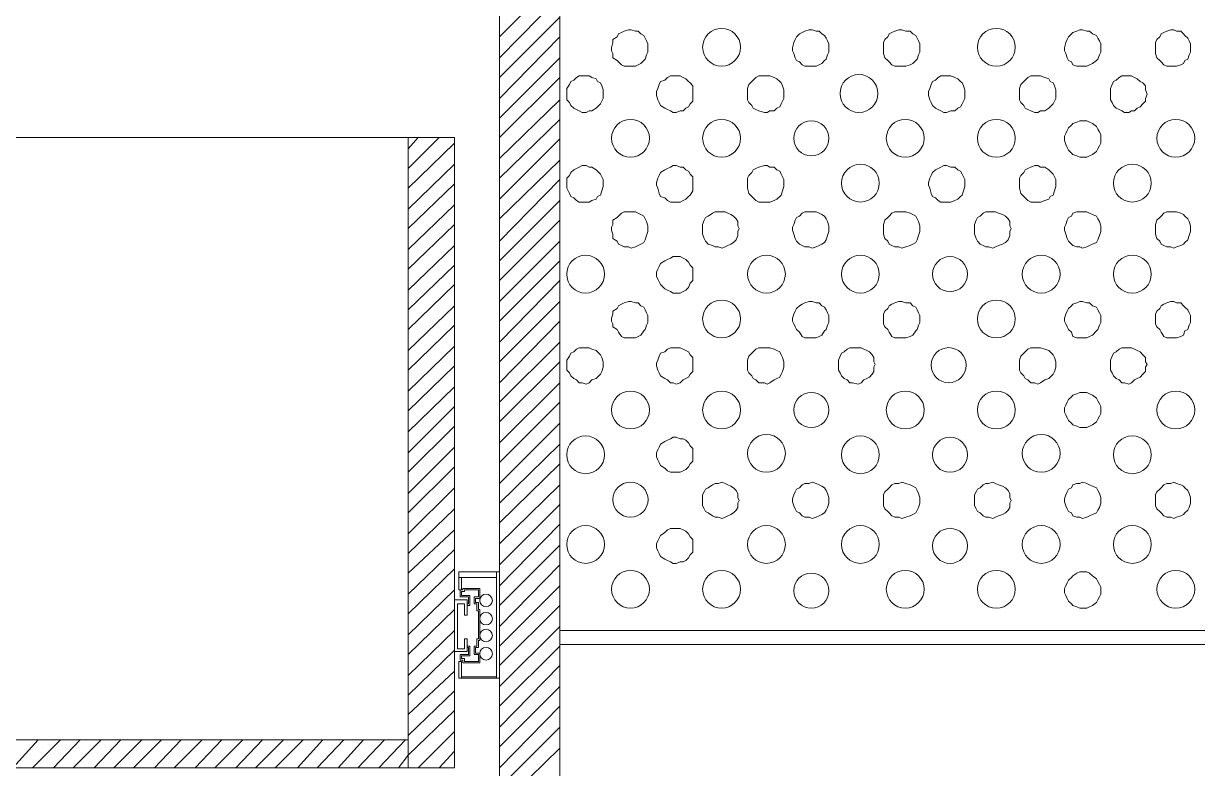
# Model space of a CAD drawing. Header units: inches. Extents: x 0.13 to 4.47, y 0.19 to 3.07.
# Drawn here: x 3.1171 to 3.5061, y 0.9657 to 1.2128 of the extents above; entities that cross this region are included whole.
import ezdxf

# ---------------------------------------------------------------- set-up
doc = ezdxf.new("R2010")
doc.units = ezdxf.units.IN
doc.header["$MEASUREMENT"] = 0
for name, color, linetype in [('PDF_PDF5_PDF12_PDF11_0', 7, 'Continuous'), ('PDF_PDF5_PDF12_PDF11_COTAS-01', 7, 'Continuous'), ('PDF_PDF5_PDF12_PDF11_LINEAS COMPLEMENTARIAS', 7, 'Continuous'), ('PDF_PDF5_PDF12_PDF11_PROYECCION 2', 7, 'Continuous')]:
    doc.layers.add(name, color=color, linetype=linetype)

msp = doc.modelspace()

# ---------------------------------------------------------------- linework, layer by layer
at = {"layer": 'PDF_PDF5_PDF12_PDF11_0', "lineweight": 5}
for points in [[(3.29476, 0.91162), (3.29476, 0.93716), (3.29476, 1.44057)], [(3.27479, 0.93716), (3.27479, 1.4206)], [(2.9655, 0.96595), (2.9655, 1.17493), (2.95064, 1.17493), (2.95064, 0.96595), (3.25993, 0.96595), (3.25993, 1.17493), (3.24461, 1.17493)], [(3.24461, 0.96595), (3.24461, 1.17493), (2.9655, 1.17493)], [(2.9655, 0.97524), (3.24461, 0.97524)]]:
    msp.add_lwpolyline(points, dxfattribs=at)
at = {"layer": 'PDF_PDF5_PDF12_PDF11_COTAS-01', "lineweight": 5}
for points in [[(3.27479, 1.20837), (3.29476, 1.22834)], [(3.27479, 1.2014), (3.29476, 1.22184)], [(3.27479, 1.1949), (3.29476, 1.21487)], [(3.27479, 1.18794), (3.29476, 1.20837)], [(3.27479, 1.18143), (3.29476, 1.2014)], [(3.27479, 1.17493), (3.29476, 1.1949)], [(3.27479, 1.16797), (3.29476, 1.18747)], [(3.27479, 1.16146), (3.29476, 1.18097)], [(3.24461, 1.17122), (3.24786, 1.17493)], [(3.24461, 1.16472), (3.25482, 1.17493)], [(3.24461, 1.15821), (3.25993, 1.17307)], [(3.27479, 1.1545), (3.29476, 1.17447)], [(3.27479, 1.148), (3.29476, 1.1675)], [(3.24461, 1.15125), (3.25993, 1.16611)], [(3.24461, 1.14475), (3.25993, 1.15961)], [(3.27479, 1.14057), (3.29476, 1.161)], [(3.24461, 1.13778), (3.25993, 1.15264)], [(3.27479, 1.13406), (3.29476, 1.15403)], [(3.27479, 1.12756), (3.29476, 1.14753)], [(3.24461, 1.13128), (3.25993, 1.14614)], [(3.27479, 1.1206), (3.29476, 1.14057)], [(3.24461, 1.12431), (3.25993, 1.13917)], [(3.24461, 1.11781), (3.25993, 1.13267)], [(3.27479, 1.1141), (3.29476, 1.13406)], [(3.24461, 1.11131), (3.25993, 1.12617)], [(3.27479, 1.10713), (3.29476, 1.12756)], [(3.27479, 1.10063), (3.29476, 1.1206)], [(3.24461, 1.10434), (3.25993, 1.1192)], [(3.24461, 1.09784), (3.25993, 1.1127)], [(3.27479, 1.09366), (3.29476, 1.1141)], [(3.24461, 1.09088), (3.25993, 1.10574)], [(3.27479, 1.08716), (3.29476, 1.10713)], [(3.24461, 1.08437), (3.25993, 1.09923)], [(3.27479, 1.08066), (3.29476, 1.10063)], [(3.27479, 1.07369), (3.29476, 1.09366)], [(3.24461, 1.07741), (3.25993, 1.09227)], [(3.24461, 1.07044), (3.25993, 1.08577)], [(3.27479, 1.06719), (3.29476, 1.08716)], [(3.24461, 1.06394), (3.25993, 1.07927)], [(3.27479, 1.06023), (3.29476, 1.08019)], [(3.24461, 1.05697), (3.25993, 1.0723)], [(3.27479, 1.05372), (3.29476, 1.07323)], [(3.24461, 1.05047), (3.25993, 1.0658)], [(3.27479, 1.04722), (3.29476, 1.06673)], [(3.24461, 1.04351), (3.25993, 1.05883)], [(3.27479, 1.04026), (3.29476, 1.05976)], [(3.24461, 1.03701), (3.25993, 1.05187)], [(3.27479, 1.03329), (3.29476, 1.05326)], [(3.27479, 1.02632), (3.29476, 1.04676)], [(3.24461, 1.0305), (3.25993, 1.0449)], [(3.27479, 1.01982), (3.29476, 1.03979)], [(3.24461, 1.02354), (3.25993, 1.0384)], [(3.24461, 1.01704), (3.25993, 1.0319)], [(3.27479, 1.01286), (3.29476, 1.03329)], [(3.24461, 1.01007), (3.25993, 1.02493)], [(3.27479, 1.00635), (3.29476, 1.02632)], [(3.27479, 0.99985), (3.29476, 1.01982)], [(3.24461, 1.00357), (3.25993, 1.01843)], [(3.24461, 0.9966), (3.25993, 1.01146)], [(3.27479, 0.99289), (3.29476, 1.01286)], [(3.24461, 0.9901), (3.25993, 1.00496)], [(3.27479, 0.98639), (3.29476, 1.00635)], [(3.27479, 0.97942), (3.29476, 0.99985)], [(3.24461, 0.9836), (3.25993, 0.998)], [(3.27479, 0.97292), (3.29476, 0.99289)], [(3.24461, 0.97663), (3.25993, 0.99149)], [(3.24136, 0.96595), (3.24461, 0.97013), (3.25993, 0.98499)], [(3.27479, 0.96595), (3.29476, 0.98639)], [(3.24786, 0.96595), (3.25993, 0.97803)], [(3.27479, 0.95945), (3.29476, 0.97942)], [(3.11365, 0.96595), (3.12201, 0.97524)], [(3.12015, 0.96595), (3.12944, 0.97524)], [(3.12711, 0.96595), (3.13594, 0.97524)], [(3.13362, 0.96595), (3.1429, 0.97524)], [(3.14058, 0.96595), (3.14941, 0.97524)], [(3.14708, 0.96595), (3.15637, 0.97524)], [(3.15359, 0.96595), (3.16287, 0.97524)], [(3.16055, 0.96595), (3.16938, 0.97524)], [(3.16705, 0.96595), (3.17634, 0.97524)], [(3.17402, 0.96595), (3.18284, 0.97524)], [(3.18052, 0.96595), (3.18981, 0.97524)], [(3.18749, 0.96595), (3.19631, 0.97524)], [(3.19399, 0.96595), (3.20328, 0.97524)], [(3.20049, 0.96595), (3.20978, 0.97524)], [(3.20792, 0.96595), (3.21628, 0.97524)], [(3.21442, 0.96595), (3.22325, 0.97524)], [(3.22139, 0.96595), (3.22975, 0.97524)], [(3.22789, 0.96595), (3.23671, 0.97524)], [(3.23486, 0.96595), (3.24368, 0.97524)], [(3.27479, 0.95295), (3.29476, 0.97245)], [(3.25482, 0.96595), (3.25993, 0.97152)]]:
    msp.add_lwpolyline(points, dxfattribs=at)
at = {"layer": 'PDF_PDF5_PDF12_PDF11_LINEAS COMPLEMENTARIAS', "lineweight": 5}
for points in [[(3.27387, 1.03097), (3.26133, 1.03097), (3.26133, 1.02911), (3.27387, 1.02911)], [(3.27479, 1.03097), (3.27387, 1.03097), (3.27387, 0.99567), (3.27479, 0.99567)], [(3.26133, 1.02911), (3.26226, 1.02911), (3.26226, 1.02493), (3.26133, 1.02493)], [(3.26411, 1.00868), (3.26411, 1.0045), (3.25993, 1.0045), (3.25993, 1.02168), (3.26411, 1.02168), (3.26411, 1.01657), (3.26318, 1.01657), (3.26318, 1.02029), (3.26086, 1.02029), (3.26086, 1.00543), (3.26318, 1.00543), (3.26318, 1.00868)], [(3.26226, 0.99567), (3.26133, 0.99567), (3.26133, 1.00125), (3.26226, 1.00125)], [(3.27387, 0.99567), (3.26226, 0.99567), (3.26226, 0.99614), (3.27387, 0.99614)]]:
    msp.add_lwpolyline(points, close=True, dxfattribs=at)
for points in [[(3.26411, 1.02029), (3.26458, 1.02029), (3.26458, 1.02261), (3.26179, 1.02261), (3.26179, 1.02493), (3.26272, 1.02493), (3.26272, 1.0254), (3.26829, 1.0254), (3.26829, 1.02214), (3.2669, 1.02214), (3.2669, 1.02075), (3.26783, 1.02075), (3.26783, 1.01843), (3.26829, 1.01843), (3.26829, 1.01286), (3.26829, 1.00821), (3.26783, 1.00821), (3.26783, 1.00589), (3.2669, 1.00589), (3.2669, 1.00403), (3.26829, 1.00403), (3.26829, 1.00078), (3.26272, 1.00078), (3.26272, 1.00171), (3.26179, 1.00171), (3.26179, 1.00357), (3.26458, 1.00357), (3.26458, 1.00589), (3.26411, 1.00589)], [(3.26411, 1.01982), (3.26504, 1.01982), (3.26504, 1.02307), (3.26226, 1.02307), (3.26226, 1.02447), (3.26318, 1.02447), (3.26318, 1.02493), (3.26783, 1.02493), (3.26783, 1.02261), (3.26643, 1.02261), (3.26643, 1.02029), (3.26736, 1.02029), (3.26736, 1.01796), (3.26783, 1.01796), (3.26783, 1.01286), (3.26783, 1.00868), (3.26736, 1.00868), (3.26736, 1.00635), (3.26643, 1.00635), (3.26643, 1.00357), (3.26783, 1.00357), (3.26783, 1.00125), (3.26318, 1.00125), (3.26318, 1.00218), (3.26226, 1.00218), (3.26226, 1.0031), (3.26504, 1.0031), (3.26504, 1.00635), (3.26411, 1.00635)], [(3.25993, 1.02214), (3.25993, 1.00403)]]:
    msp.add_lwpolyline(points, dxfattribs=at)
for centre in [(3.27038, 1.02145), (3.27038, 1.01541), (3.27038, 1.00984), (3.27038, 1.0038)]:
    msp.add_circle(centre, 0.00209, dxfattribs=at)
at = {"layer": 'PDF_PDF5_PDF12_PDF11_PROYECCION 2', "lineweight": 5}
for points in [[(3.32402, 1.20419), (3.32402, 1.20605), (3.32356, 1.20698), (3.32309, 1.2079), (3.32263, 1.20883), (3.3217, 1.2093), (3.32077, 1.21023), (3.31984, 1.21023), (3.31845, 1.21069), (3.31752, 1.21069), (3.31613, 1.21023), (3.3152, 1.20976), (3.31427, 1.2093), (3.3138, 1.20837), (3.31241, 1.20744), (3.31241, 1.20651), (3.31195, 1.20465), (3.31195, 1.20372), (3.31241, 1.2028), (3.31241, 1.2014), (3.3138, 1.20047), (3.31427, 1.20001), (3.3152, 1.19908), (3.31613, 1.19862), (3.31752, 1.19862), (3.31845, 1.19862), (3.31984, 1.19862), (3.32077, 1.19908), (3.3217, 1.19955), (3.32263, 1.20047), (3.32309, 1.20094), (3.32356, 1.20233), (3.32402, 1.20326)], [(3.38393, 1.20419), (3.38393, 1.20605), (3.38346, 1.20698), (3.383, 1.2079), (3.38253, 1.20883), (3.38161, 1.2093), (3.38068, 1.21023), (3.37975, 1.21023), (3.37836, 1.21069), (3.37743, 1.21069), (3.37603, 1.21023), (3.3751, 1.20976), (3.37418, 1.2093), (3.37325, 1.20837), (3.37278, 1.20744), (3.37232, 1.20651), (3.37185, 1.20465), (3.37185, 1.20372), (3.37232, 1.2028), (3.37278, 1.2014), (3.37325, 1.20047), (3.37418, 1.20001), (3.3751, 1.19908), (3.37603, 1.19862), (3.37743, 1.19862), (3.37836, 1.19862), (3.37975, 1.19862), (3.38068, 1.19908), (3.38161, 1.19955), (3.38253, 1.20047), (3.383, 1.20094), (3.38346, 1.20233), (3.38393, 1.20326)], [(3.41411, 1.20419), (3.41411, 1.20605), (3.41365, 1.20698), (3.41319, 1.2079), (3.41272, 1.20883), (3.41179, 1.2093), (3.41086, 1.21023), (3.40947, 1.21023), (3.40808, 1.21069), (3.40715, 1.21069), (3.40575, 1.21023), (3.40483, 1.20976), (3.4039, 1.2093), (3.40343, 1.20837), (3.4025, 1.20744), (3.40204, 1.20651), (3.40204, 1.20465), (3.40204, 1.20372), (3.40204, 1.2028), (3.4025, 1.2014), (3.40343, 1.20047), (3.4039, 1.20001), (3.40483, 1.19908), (3.40575, 1.19862), (3.40715, 1.19862), (3.40808, 1.19862), (3.40947, 1.19862), (3.41086, 1.19908), (3.41179, 1.19955), (3.41272, 1.20047), (3.41319, 1.20094), (3.41365, 1.20233), (3.41411, 1.20326)], [(3.47402, 1.20419), (3.47402, 1.20605), (3.47356, 1.20698), (3.47309, 1.2079), (3.47263, 1.20883), (3.47124, 1.2093), (3.47031, 1.21023), (3.46938, 1.21023), (3.46798, 1.21069), (3.46706, 1.21069), (3.46613, 1.21023), (3.46473, 1.20976), (3.46427, 1.2093), (3.46334, 1.20837), (3.46288, 1.20744), (3.46241, 1.20651), (3.46195, 1.20465), (3.46195, 1.20372), (3.46241, 1.2028), (3.46288, 1.2014), (3.46334, 1.20047), (3.46427, 1.20001), (3.46473, 1.19908), (3.46613, 1.19862), (3.46706, 1.19862), (3.46798, 1.19862), (3.46938, 1.19862), (3.47031, 1.19908), (3.47124, 1.19955), (3.47263, 1.20047), (3.47309, 1.20094), (3.47356, 1.20233), (3.47402, 1.20326)], [(3.47402, 1.20419), (3.47402, 1.20605), (3.47356, 1.20698), (3.47309, 1.2079), (3.47263, 1.20883), (3.47124, 1.2093), (3.47031, 1.21023), (3.46938, 1.21023), (3.46798, 1.21069), (3.46706, 1.21069), (3.46613, 1.21023), (3.46473, 1.20976), (3.46427, 1.2093), (3.46334, 1.20837), (3.46288, 1.20744), (3.46241, 1.20651), (3.46195, 1.20465), (3.46195, 1.20372), (3.46241, 1.2028), (3.46288, 1.2014), (3.46334, 1.20047), (3.46427, 1.20001), (3.46473, 1.19908), (3.46613, 1.19862), (3.46706, 1.19862), (3.46798, 1.19862), (3.46938, 1.19862), (3.47031, 1.19908), (3.47124, 1.19955), (3.47263, 1.20047), (3.47309, 1.20094), (3.47356, 1.20233), (3.47402, 1.20326)], [(3.50374, 1.20419), (3.50374, 1.20605), (3.50328, 1.20698), (3.50281, 1.2079), (3.50189, 1.20883), (3.50142, 1.2093), (3.50049, 1.21023), (3.4991, 1.21023), (3.49817, 1.21069), (3.49724, 1.21069), (3.49585, 1.21023), (3.49492, 1.20976), (3.49399, 1.2093), (3.49353, 1.20837), (3.4926, 1.20744), (3.49213, 1.20651), (3.49213, 1.20465), (3.49213, 1.20372), (3.49213, 1.2028), (3.4926, 1.2014), (3.49353, 1.20047), (3.49399, 1.20001), (3.49492, 1.19908), (3.49585, 1.19862), (3.49724, 1.19862), (3.49817, 1.19862), (3.4991, 1.19862), (3.50049, 1.19908), (3.50142, 1.19955), (3.50189, 1.20047), (3.50281, 1.20094), (3.50328, 1.20233), (3.50374, 1.20326)], [(3.30916, 1.18933), (3.30916, 1.19072), (3.3087, 1.19211), (3.30823, 1.19304), (3.3073, 1.19351), (3.30684, 1.19444), (3.30544, 1.1949), (3.30452, 1.19537), (3.30359, 1.19537), (3.30219, 1.19537), (3.30126, 1.19537), (3.30034, 1.1949), (3.29941, 1.19397), (3.29848, 1.19351), (3.29801, 1.19258), (3.29709, 1.19119), (3.29709, 1.19026), (3.29709, 1.18886), (3.29709, 1.18747), (3.29801, 1.18654), (3.29848, 1.18561), (3.29941, 1.18468), (3.30034, 1.18422), (3.30126, 1.18376), (3.30219, 1.18329), (3.30359, 1.18329), (3.30452, 1.18376), (3.30544, 1.18376), (3.30684, 1.18468), (3.3073, 1.18515), (3.30823, 1.18608), (3.3087, 1.18701), (3.30916, 1.18794)], [(3.33888, 1.18933), (3.33888, 1.19072), (3.33888, 1.19211), (3.33795, 1.19304), (3.33749, 1.19351), (3.33656, 1.19444), (3.33563, 1.1949), (3.3347, 1.19537), (3.33331, 1.19537), (3.33238, 1.19537), (3.33145, 1.19537), (3.33052, 1.1949), (3.32959, 1.19397), (3.3282, 1.19351), (3.32774, 1.19258), (3.32727, 1.19119), (3.32681, 1.19026), (3.32681, 1.18886), (3.32727, 1.18747), (3.32774, 1.18654), (3.3282, 1.18561), (3.32959, 1.18468), (3.33052, 1.18422), (3.33145, 1.18376), (3.33238, 1.18329), (3.33331, 1.18329), (3.3347, 1.18376), (3.33563, 1.18376), (3.33656, 1.18468), (3.33749, 1.18515), (3.33795, 1.18608), (3.33888, 1.18701), (3.33888, 1.18794)], [(3.36907, 1.18933), (3.36907, 1.19072), (3.3686, 1.19211), (3.36814, 1.19304), (3.36767, 1.19351), (3.36675, 1.19444), (3.36582, 1.1949), (3.36442, 1.19537), (3.36349, 1.19537), (3.36257, 1.19537), (3.36071, 1.19537), (3.35978, 1.1949), (3.35885, 1.19397), (3.35839, 1.19351), (3.35746, 1.19258), (3.35699, 1.19119), (3.35699, 1.19026), (3.35699, 1.18886), (3.35699, 1.18747), (3.35746, 1.18654), (3.35839, 1.18561), (3.35885, 1.18468), (3.35978, 1.18422), (3.36071, 1.18376), (3.36257, 1.18329), (3.36349, 1.18329), (3.36442, 1.18376), (3.36582, 1.18376), (3.36675, 1.18468), (3.36767, 1.18515), (3.36814, 1.18608), (3.3686, 1.18701), (3.36907, 1.18794)], [(3.42897, 1.18933), (3.42897, 1.19072), (3.42851, 1.19211), (3.42805, 1.19304), (3.42758, 1.19351), (3.42665, 1.19444), (3.42572, 1.1949), (3.42433, 1.19537), (3.42294, 1.19537), (3.42201, 1.19537), (3.42108, 1.19537), (3.42015, 1.1949), (3.41922, 1.19397), (3.41829, 1.19351), (3.41783, 1.19258), (3.41736, 1.19119), (3.4169, 1.19026), (3.4169, 1.18886), (3.41736, 1.18747), (3.41783, 1.18654), (3.41829, 1.18561), (3.41922, 1.18468), (3.42015, 1.18422), (3.42108, 1.18376), (3.42201, 1.18329), (3.42294, 1.18329), (3.42433, 1.18376), (3.42572, 1.18376), (3.42665, 1.18468), (3.42758, 1.18515), (3.42805, 1.18608), (3.42851, 1.18701), (3.42897, 1.18794)], [(3.45916, 1.18933), (3.45916, 1.19072), (3.4587, 1.19211), (3.45823, 1.19304), (3.4573, 1.19351), (3.45684, 1.19444), (3.45545, 1.1949), (3.45405, 1.19537), (3.45312, 1.19537), (3.45219, 1.19537), (3.4508, 1.19537), (3.44987, 1.1949), (3.44894, 1.19397), (3.44848, 1.19351), (3.44755, 1.19258), (3.44709, 1.19119), (3.44709, 1.19026), (3.44709, 1.18886), (3.44709, 1.18747), (3.44755, 1.18654), (3.44848, 1.18561), (3.44894, 1.18468), (3.44987, 1.18422), (3.4508, 1.18376), (3.45219, 1.18329), (3.45312, 1.18329), (3.45405, 1.18376), (3.45545, 1.18376), (3.45684, 1.18468), (3.4573, 1.18515), (3.45823, 1.18608), (3.4587, 1.18701), (3.45916, 1.18794)], [(3.48935, 1.18933), (3.48888, 1.19072), (3.48888, 1.19211), (3.48795, 1.19304), (3.48702, 1.19351), (3.4861, 1.19444), (3.48517, 1.1949), (3.48424, 1.19537), (3.48331, 1.19537), (3.48192, 1.19537), (3.48099, 1.19537), (3.48006, 1.1949), (3.47913, 1.19397), (3.4782, 1.19351), (3.47774, 1.19258), (3.47727, 1.19119), (3.47727, 1.19026), (3.47727, 1.18886), (3.47727, 1.18747), (3.47774, 1.18654), (3.4782, 1.18561), (3.47913, 1.18468), (3.48006, 1.18422), (3.48099, 1.18376), (3.48192, 1.18329), (3.48331, 1.18329), (3.48424, 1.18376), (3.48517, 1.18376), (3.4861, 1.18468), (3.48702, 1.18515), (3.48795, 1.18608), (3.48888, 1.18701), (3.48888, 1.18794)], [(3.47402, 1.17493), (3.47402, 1.17586), (3.47356, 1.17679), (3.47309, 1.17772), (3.47263, 1.17865), (3.47124, 1.17958), (3.47031, 1.18004), (3.46938, 1.1805), (3.46798, 1.1805), (3.46706, 1.1805), (3.46613, 1.18004), (3.46473, 1.17958), (3.46427, 1.17911), (3.46334, 1.17818), (3.46288, 1.17725), (3.46241, 1.17633), (3.46195, 1.1754), (3.46195, 1.174), (3.46241, 1.17261), (3.46288, 1.17168), (3.46334, 1.17075), (3.46427, 1.16982), (3.46473, 1.16936), (3.46613, 1.16889), (3.46706, 1.16843), (3.46798, 1.16843), (3.46938, 1.16843), (3.47031, 1.16889), (3.47124, 1.16936), (3.47263, 1.17029), (3.47309, 1.17122), (3.47356, 1.17215), (3.47402, 1.17307)], [(3.47402, 1.17493), (3.47402, 1.17586), (3.47356, 1.17679), (3.47309, 1.17772), (3.47263, 1.17865), (3.47124, 1.17958), (3.47031, 1.18004), (3.46938, 1.1805), (3.46798, 1.1805), (3.46706, 1.1805), (3.46613, 1.18004), (3.46473, 1.17958), (3.46427, 1.17911), (3.46334, 1.17818), (3.46288, 1.17725), (3.46241, 1.17633), (3.46195, 1.1754), (3.46195, 1.174), (3.46241, 1.17261), (3.46288, 1.17168), (3.46334, 1.17075), (3.46427, 1.16982), (3.46473, 1.16936), (3.46613, 1.16889), (3.46706, 1.16843), (3.46798, 1.16843), (3.46938, 1.16843), (3.47031, 1.16889), (3.47124, 1.16936), (3.47263, 1.17029), (3.47309, 1.17122), (3.47356, 1.17215), (3.47402, 1.17307)], [(3.30916, 1.15961), (3.30916, 1.161), (3.3087, 1.16193), (3.30823, 1.16286), (3.3073, 1.16379), (3.30684, 1.16425), (3.30544, 1.16518), (3.30452, 1.16518), (3.30359, 1.16564), (3.30219, 1.16564), (3.30126, 1.16518), (3.30034, 1.16472), (3.29941, 1.16425), (3.29848, 1.16332), (3.29801, 1.16239), (3.29709, 1.16146), (3.29709, 1.16007), (3.29709, 1.15914), (3.29709, 1.15821), (3.29801, 1.15636), (3.29848, 1.15543), (3.29941, 1.15496), (3.30034, 1.15403), (3.30126, 1.15357), (3.30219, 1.15357), (3.30359, 1.15357), (3.30452, 1.15357), (3.30544, 1.15403), (3.30684, 1.1545), (3.3073, 1.15543), (3.30823, 1.15589), (3.3087, 1.15728), (3.30916, 1.15868)], [(3.33888, 1.15961), (3.33888, 1.161), (3.33888, 1.16193), (3.33795, 1.16286), (3.33749, 1.16379), (3.33656, 1.16425), (3.33563, 1.16518), (3.3347, 1.16518), (3.33331, 1.16564), (3.33238, 1.16564), (3.33145, 1.16518), (3.33052, 1.16472), (3.32959, 1.16425), (3.3282, 1.16332), (3.32774, 1.16239), (3.32727, 1.16146), (3.32681, 1.16007), (3.32681, 1.15914), (3.32727, 1.15821), (3.32774, 1.15636), (3.3282, 1.15543), (3.32959, 1.15496), (3.33052, 1.15403), (3.33145, 1.15357), (3.33238, 1.15357), (3.33331, 1.15357), (3.3347, 1.15357), (3.33563, 1.15403), (3.33656, 1.1545), (3.33749, 1.15543), (3.33795, 1.15589), (3.33888, 1.15728), (3.33888, 1.15868)], [(3.36907, 1.15961), (3.36907, 1.161), (3.3686, 1.16193), (3.36814, 1.16286), (3.36767, 1.16379), (3.36675, 1.16425), (3.36582, 1.16518), (3.36442, 1.16518), (3.36349, 1.16564), (3.36257, 1.16564), (3.36071, 1.16518), (3.35978, 1.16472), (3.35885, 1.16425), (3.35839, 1.16332), (3.35746, 1.16239), (3.35699, 1.16146), (3.35699, 1.16007), (3.35699, 1.15914), (3.35699, 1.15821), (3.35746, 1.15636), (3.35839, 1.15543), (3.35885, 1.15496), (3.35978, 1.15403), (3.36071, 1.15357), (3.36257, 1.15357), (3.36349, 1.15357), (3.36442, 1.15357), (3.36582, 1.15403), (3.36675, 1.1545), (3.36767, 1.15543), (3.36814, 1.15589), (3.3686, 1.15728), (3.36907, 1.15868)], [(3.42897, 1.15961), (3.42897, 1.161), (3.42851, 1.16193), (3.42805, 1.16286), (3.42758, 1.16379), (3.42665, 1.16425), (3.42572, 1.16518), (3.42433, 1.16518), (3.42294, 1.16564), (3.42201, 1.16564), (3.42108, 1.16518), (3.42015, 1.16472), (3.41922, 1.16425), (3.41829, 1.16332), (3.41783, 1.16239), (3.41736, 1.16146), (3.4169, 1.16007), (3.4169, 1.15914), (3.41736, 1.15821), (3.41783, 1.15636), (3.41829, 1.15543), (3.41922, 1.15496), (3.42015, 1.15403), (3.42108, 1.15357), (3.42201, 1.15357), (3.42294, 1.15357), (3.42433, 1.15357), (3.42572, 1.15403), (3.42665, 1.1545), (3.42758, 1.15543), (3.42805, 1.15589), (3.42851, 1.15728), (3.42897, 1.15868)], [(3.45916, 1.15961), (3.45916, 1.161), (3.4587, 1.16193), (3.45823, 1.16286), (3.4573, 1.16379), (3.45684, 1.16425), (3.45545, 1.16518), (3.45405, 1.16518), (3.45312, 1.16564), (3.45219, 1.16564), (3.4508, 1.16518), (3.44987, 1.16472), (3.44894, 1.16425), (3.44848, 1.16332), (3.44755, 1.16239), (3.44709, 1.16146), (3.44709, 1.16007), (3.44709, 1.15914), (3.44709, 1.15821), (3.44755, 1.15636), (3.44848, 1.15543), (3.44894, 1.15496), (3.44987, 1.15403), (3.4508, 1.15357), (3.45219, 1.15357), (3.45312, 1.15357), (3.45405, 1.15357), (3.45545, 1.15403), (3.45684, 1.1545), (3.4573, 1.15543), (3.45823, 1.15589), (3.4587, 1.15728), (3.45916, 1.15868)], [(3.32402, 1.14475), (3.32402, 1.14567), (3.32356, 1.14707), (3.32309, 1.148), (3.32263, 1.14893), (3.3217, 1.14939), (3.32077, 1.14985), (3.31984, 1.15032), (3.31845, 1.15032), (3.31752, 1.15032), (3.31613, 1.15032), (3.3152, 1.14985), (3.31427, 1.14893), (3.3138, 1.14846), (3.31241, 1.14753), (3.31241, 1.14614), (3.31195, 1.14521), (3.31195, 1.14428), (3.31241, 1.14289), (3.31241, 1.1415), (3.3138, 1.14057), (3.31427, 1.13964), (3.3152, 1.13917), (3.31613, 1.13871), (3.31752, 1.13871), (3.31845, 1.13824), (3.31984, 1.13871), (3.32077, 1.13917), (3.3217, 1.13964), (3.32263, 1.1401), (3.32309, 1.14103), (3.32356, 1.14242), (3.32402, 1.14382)], [(3.35421, 1.14475), (3.35374, 1.14567), (3.35374, 1.14707), (3.35328, 1.148), (3.35235, 1.14893), (3.35142, 1.14939), (3.35049, 1.14985), (3.34956, 1.15032), (3.34863, 1.15032), (3.34724, 1.15032), (3.34631, 1.15032), (3.34538, 1.14985), (3.34399, 1.14893), (3.34306, 1.14846), (3.3426, 1.14753), (3.34213, 1.14614), (3.34213, 1.14521), (3.34213, 1.14428), (3.34213, 1.14289), (3.3426, 1.1415), (3.34306, 1.14057), (3.34399, 1.13964), (3.34538, 1.13917), (3.34631, 1.13871), (3.34724, 1.13871), (3.34863, 1.13824), (3.34956, 1.13871), (3.35049, 1.13917), (3.35142, 1.13964), (3.35235, 1.1401), (3.35328, 1.14103), (3.35374, 1.14242), (3.35374, 1.14382)], [(3.38393, 1.14475), (3.38393, 1.14567), (3.38346, 1.14707), (3.383, 1.148), (3.38253, 1.14893), (3.38161, 1.14939), (3.38068, 1.14985), (3.37975, 1.15032), (3.37836, 1.15032), (3.37743, 1.15032), (3.37603, 1.15032), (3.3751, 1.14985), (3.37418, 1.14893), (3.37325, 1.14846), (3.37278, 1.14753), (3.37232, 1.14614), (3.37185, 1.14521), (3.37185, 1.14428), (3.37232, 1.14289), (3.37278, 1.1415), (3.37325, 1.14057), (3.37418, 1.13964), (3.3751, 1.13917), (3.37603, 1.13871), (3.37743, 1.13871), (3.37836, 1.13824), (3.37975, 1.13871), (3.38068, 1.13917), (3.38161, 1.13964), (3.38253, 1.1401), (3.383, 1.14103), (3.38346, 1.14242), (3.38393, 1.14382)], [(3.41411, 1.14475), (3.41411, 1.14567), (3.41365, 1.14707), (3.41319, 1.148), (3.41272, 1.14893), (3.41179, 1.14939), (3.41086, 1.14985), (3.40947, 1.15032), (3.40808, 1.15032), (3.40715, 1.15032), (3.40575, 1.15032), (3.40483, 1.14985), (3.4039, 1.14893), (3.40343, 1.14846), (3.4025, 1.14753), (3.40204, 1.14614), (3.40204, 1.14521), (3.40204, 1.14428), (3.40204, 1.14289), (3.4025, 1.1415), (3.40343, 1.14057), (3.4039, 1.13964), (3.40483, 1.13917), (3.40575, 1.13871), (3.40715, 1.13871), (3.40808, 1.13824), (3.40947, 1.13871), (3.41086, 1.13917), (3.41179, 1.13964), (3.41272, 1.1401), (3.41319, 1.14103), (3.41365, 1.14242), (3.41411, 1.14382)], [(3.4443, 1.14475), (3.44384, 1.14567), (3.44384, 1.14707), (3.44337, 1.148), (3.44244, 1.14893), (3.44151, 1.14939), (3.44012, 1.14985), (3.43919, 1.15032), (3.43826, 1.15032), (3.43687, 1.15032), (3.43594, 1.15032), (3.43501, 1.14985), (3.43408, 1.14893), (3.43315, 1.14846), (3.43269, 1.14753), (3.43223, 1.14614), (3.43223, 1.14521), (3.43223, 1.14428), (3.43223, 1.14289), (3.43269, 1.1415), (3.43315, 1.14057), (3.43408, 1.13964), (3.43501, 1.13917), (3.43594, 1.13871), (3.43687, 1.13871), (3.43826, 1.13824), (3.43919, 1.13871), (3.44012, 1.13917), (3.44151, 1.13964), (3.44244, 1.1401), (3.44337, 1.14103), (3.44384, 1.14242), (3.44384, 1.14382)], [(3.47402, 1.14475), (3.47402, 1.14567), (3.47356, 1.14707), (3.47309, 1.148), (3.47263, 1.14893), (3.47124, 1.14939), (3.47031, 1.14985), (3.46938, 1.15032), (3.46798, 1.15032), (3.46706, 1.15032), (3.46613, 1.15032), (3.46473, 1.14985), (3.46427, 1.14893), (3.46334, 1.14846), (3.46288, 1.14753), (3.46241, 1.14614), (3.46195, 1.14521), (3.46195, 1.14428), (3.46241, 1.14289), (3.46288, 1.1415), (3.46334, 1.14057), (3.46427, 1.13964), (3.46473, 1.13917), (3.46613, 1.13871), (3.46706, 1.13871), (3.46798, 1.13824), (3.46938, 1.13871), (3.47031, 1.13917), (3.47124, 1.13964), (3.47263, 1.1401), (3.47309, 1.14103), (3.47356, 1.14242), (3.47402, 1.14382)], [(3.47402, 1.14475), (3.47402, 1.14567), (3.47356, 1.14707), (3.47309, 1.148), (3.47263, 1.14893), (3.47124, 1.14939), (3.47031, 1.14985), (3.46938, 1.15032), (3.46798, 1.15032), (3.46706, 1.15032), (3.46613, 1.15032), (3.46473, 1.14985), (3.46427, 1.14893), (3.46334, 1.14846), (3.46288, 1.14753), (3.46241, 1.14614), (3.46195, 1.14521), (3.46195, 1.14428), (3.46241, 1.14289), (3.46288, 1.1415), (3.46334, 1.14057), (3.46427, 1.13964), (3.46473, 1.13917), (3.46613, 1.13871), (3.46706, 1.13871), (3.46798, 1.13824), (3.46938, 1.13871), (3.47031, 1.13917), (3.47124, 1.13964), (3.47263, 1.1401), (3.47309, 1.14103), (3.47356, 1.14242), (3.47402, 1.14382)], [(3.50374, 1.14475), (3.50374, 1.14567), (3.50328, 1.14707), (3.50281, 1.148), (3.50189, 1.14893), (3.50142, 1.14939), (3.50049, 1.14985), (3.4991, 1.15032), (3.49817, 1.15032), (3.49724, 1.15032), (3.49585, 1.15032), (3.49492, 1.14985), (3.49399, 1.14893), (3.49353, 1.14846), (3.4926, 1.14753), (3.49213, 1.14614), (3.49213, 1.14521), (3.49213, 1.14428), (3.49213, 1.14289), (3.4926, 1.1415), (3.49353, 1.14057), (3.49399, 1.13964), (3.49492, 1.13917), (3.49585, 1.13871), (3.49724, 1.13871), (3.49817, 1.13824), (3.4991, 1.13871), (3.50049, 1.13917), (3.50142, 1.13964), (3.50189, 1.1401), (3.50281, 1.14103), (3.50328, 1.14242), (3.50374, 1.14382)], [(3.33888, 1.12989), (3.33888, 1.13081), (3.33888, 1.13174), (3.33795, 1.13267), (3.33749, 1.1336), (3.33656, 1.13453), (3.33563, 1.13499), (3.3347, 1.13546), (3.33331, 1.13546), (3.33238, 1.13546), (3.33145, 1.13499), (3.33052, 1.13453), (3.32959, 1.13406), (3.3282, 1.13314), (3.32774, 1.13221), (3.32727, 1.13128), (3.32681, 1.13035), (3.32681, 1.12896), (3.32727, 1.12803), (3.32774, 1.1271), (3.3282, 1.12617), (3.32959, 1.12478), (3.33052, 1.12431), (3.33145, 1.12385), (3.33238, 1.12338), (3.33331, 1.12338), (3.3347, 1.12338), (3.33563, 1.12385), (3.33656, 1.12431), (3.33749, 1.12524), (3.33795, 1.12663), (3.33888, 1.12756), (3.33888, 1.12849)], [(3.32402, 1.11456), (3.32402, 1.11595), (3.32356, 1.11688), (3.32309, 1.11781), (3.32263, 1.11874), (3.3217, 1.1192), (3.32077, 1.12013), (3.31984, 1.12013), (3.31845, 1.1206), (3.31752, 1.1206), (3.31613, 1.12013), (3.3152, 1.11967), (3.31427, 1.1192), (3.3138, 1.11828), (3.31241, 1.11735), (3.31241, 1.11642), (3.31195, 1.11502), (3.31195, 1.1141), (3.31241, 1.11317), (3.31241, 1.11224), (3.3138, 1.11131), (3.31427, 1.11038), (3.3152, 1.10899), (3.31613, 1.10852), (3.31752, 1.10852), (3.31845, 1.10852), (3.31984, 1.10852), (3.32077, 1.10899), (3.3217, 1.10945), (3.32263, 1.11084), (3.32309, 1.11131), (3.32356, 1.1127), (3.32402, 1.11363)], [(3.38393, 1.11456), (3.38393, 1.11595), (3.38346, 1.11688), (3.383, 1.11781), (3.38253, 1.11874), (3.38161, 1.1192), (3.38068, 1.12013), (3.37975, 1.12013), (3.37836, 1.1206), (3.37743, 1.1206), (3.37603, 1.12013), (3.3751, 1.11967), (3.37418, 1.1192), (3.37325, 1.11828), (3.37278, 1.11735), (3.37232, 1.11642), (3.37185, 1.11502), (3.37185, 1.1141), (3.37232, 1.11317), (3.37278, 1.11224), (3.37325, 1.11131), (3.37418, 1.11038), (3.3751, 1.10899), (3.37603, 1.10852), (3.37743, 1.10852), (3.37836, 1.10852), (3.37975, 1.10852), (3.38068, 1.10899), (3.38161, 1.10945), (3.38253, 1.11084), (3.383, 1.11131), (3.38346, 1.1127), (3.38393, 1.11363)], [(3.41411, 1.11456), (3.41411, 1.11595), (3.41365, 1.11688), (3.41319, 1.11781), (3.41272, 1.11874), (3.41179, 1.1192), (3.41086, 1.12013), (3.40947, 1.12013), (3.40808, 1.1206), (3.40715, 1.1206), (3.40575, 1.12013), (3.40483, 1.11967), (3.4039, 1.1192), (3.40343, 1.11828), (3.4025, 1.11735), (3.40204, 1.11642), (3.40204, 1.11502), (3.40204, 1.1141), (3.40204, 1.11317), (3.4025, 1.11224), (3.40343, 1.11131), (3.4039, 1.11038), (3.40483, 1.10899), (3.40575, 1.10852), (3.40715, 1.10852), (3.40808, 1.10852), (3.40947, 1.10852), (3.41086, 1.10899), (3.41179, 1.10945), (3.41272, 1.11084), (3.41319, 1.11131), (3.41365, 1.1127), (3.41411, 1.11363)], [(3.47402, 1.11456), (3.47402, 1.11595), (3.47356, 1.11688), (3.47309, 1.11781), (3.47263, 1.11874), (3.47124, 1.1192), (3.47031, 1.12013), (3.46938, 1.12013), (3.46798, 1.1206), (3.46706, 1.1206), (3.46613, 1.12013), (3.46473, 1.11967), (3.46427, 1.1192), (3.46334, 1.11828), (3.46288, 1.11735), (3.46241, 1.11642), (3.46195, 1.11502), (3.46195, 1.1141), (3.46241, 1.11317), (3.46288, 1.11224), (3.46334, 1.11131), (3.46427, 1.11038), (3.46473, 1.10899), (3.46613, 1.10852), (3.46706, 1.10852), (3.46798, 1.10852), (3.46938, 1.10852), (3.47031, 1.10899), (3.47124, 1.10945), (3.47263, 1.11084), (3.47309, 1.11131), (3.47356, 1.1127), (3.47402, 1.11363)], [(3.47402, 1.11456), (3.47402, 1.11595), (3.47356, 1.11688), (3.47309, 1.11781), (3.47263, 1.11874), (3.47124, 1.1192), (3.47031, 1.12013), (3.46938, 1.12013), (3.46798, 1.1206), (3.46706, 1.1206), (3.46613, 1.12013), (3.46473, 1.11967), (3.46427, 1.1192), (3.46334, 1.11828), (3.46288, 1.11735), (3.46241, 1.11642), (3.46195, 1.11502), (3.46195, 1.1141), (3.46241, 1.11317), (3.46288, 1.11224), (3.46334, 1.11131), (3.46427, 1.11038), (3.46473, 1.10899), (3.46613, 1.10852), (3.46706, 1.10852), (3.46798, 1.10852), (3.46938, 1.10852), (3.47031, 1.10899), (3.47124, 1.10945), (3.47263, 1.11084), (3.47309, 1.11131), (3.47356, 1.1127), (3.47402, 1.11363)], [(3.50374, 1.11456), (3.50374, 1.11595), (3.50328, 1.11688), (3.50281, 1.11781), (3.50189, 1.11874), (3.50142, 1.1192), (3.50049, 1.12013), (3.4991, 1.12013), (3.49817, 1.1206), (3.49724, 1.1206), (3.49585, 1.12013), (3.49492, 1.11967), (3.49399, 1.1192), (3.49353, 1.11828), (3.4926, 1.11735), (3.49213, 1.11642), (3.49213, 1.11502), (3.49213, 1.1141), (3.49213, 1.11317), (3.4926, 1.11224), (3.49353, 1.11131), (3.49399, 1.11038), (3.49492, 1.10899), (3.49585, 1.10852), (3.49724, 1.10852), (3.49817, 1.10852), (3.4991, 1.10852), (3.50049, 1.10899), (3.50142, 1.10945), (3.50189, 1.11084), (3.50281, 1.11131), (3.50328, 1.1127), (3.50374, 1.11363)], [(3.30916, 1.0997), (3.30916, 1.10063), (3.3087, 1.10202), (3.30823, 1.10295), (3.3073, 1.10388), (3.30684, 1.10434), (3.30544, 1.10481), (3.30452, 1.10527), (3.30359, 1.10527), (3.30219, 1.10527), (3.30126, 1.10527), (3.30034, 1.10481), (3.29941, 1.10388), (3.29848, 1.10341), (3.29801, 1.10249), (3.29709, 1.10109), (3.29709, 1.10016), (3.29709, 1.09923), (3.29709, 1.09784), (3.29801, 1.09691), (3.29848, 1.09598), (3.29941, 1.09506), (3.30034, 1.09459), (3.30126, 1.09366), (3.30219, 1.09366), (3.30359, 1.0932), (3.30452, 1.09366), (3.30544, 1.09459), (3.30684, 1.09506), (3.3073, 1.09552), (3.30823, 1.09645), (3.3087, 1.09738), (3.30916, 1.09877)], [(3.33888, 1.0997), (3.33888, 1.10063), (3.33888, 1.10202), (3.33795, 1.10295), (3.33749, 1.10388), (3.33656, 1.10434), (3.33563, 1.10481), (3.3347, 1.10527), (3.33331, 1.10527), (3.33238, 1.10527), (3.33145, 1.10527), (3.33052, 1.10481), (3.32959, 1.10388), (3.3282, 1.10341), (3.32774, 1.10249), (3.32727, 1.10109), (3.32681, 1.10016), (3.32681, 1.09923), (3.32727, 1.09784), (3.32774, 1.09691), (3.3282, 1.09598), (3.32959, 1.09506), (3.33052, 1.09459), (3.33145, 1.09366), (3.33238, 1.09366), (3.33331, 1.0932), (3.3347, 1.09366), (3.33563, 1.09459), (3.33656, 1.09506), (3.33749, 1.09552), (3.33795, 1.09645), (3.33888, 1.09738), (3.33888, 1.09877)], [(3.36907, 1.0997), (3.36907, 1.10063), (3.3686, 1.10202), (3.36814, 1.10295), (3.36767, 1.10388), (3.36675, 1.10434), (3.36582, 1.10481), (3.36442, 1.10527), (3.36349, 1.10527), (3.36257, 1.10527), (3.36071, 1.10527), (3.35978, 1.10481), (3.35885, 1.10388), (3.35839, 1.10341), (3.35746, 1.10249), (3.35699, 1.10109), (3.35699, 1.10016), (3.35699, 1.09923), (3.35699, 1.09784), (3.35746, 1.09691), (3.35839, 1.09598), (3.35885, 1.09506), (3.35978, 1.09459), (3.36071, 1.09366), (3.36257, 1.09366), (3.36349, 1.0932), (3.36442, 1.09366), (3.36582, 1.09459), (3.36675, 1.09506), (3.36767, 1.09552), (3.36814, 1.09645), (3.3686, 1.09738), (3.36907, 1.09877)], [(3.39925, 1.0997), (3.39879, 1.10063), (3.39879, 1.10202), (3.39832, 1.10295), (3.3974, 1.10388), (3.39647, 1.10434), (3.39554, 1.10481), (3.39461, 1.10527), (3.39368, 1.10527), (3.39182, 1.10527), (3.39089, 1.10527), (3.38997, 1.10481), (3.38904, 1.10388), (3.38811, 1.10341), (3.38764, 1.10249), (3.38718, 1.10109), (3.38718, 1.10016), (3.38718, 1.09923), (3.38718, 1.09784), (3.38764, 1.09691), (3.38811, 1.09598), (3.38904, 1.09506), (3.38997, 1.09459), (3.39089, 1.09366), (3.39182, 1.09366), (3.39368, 1.0932), (3.39461, 1.09366), (3.39554, 1.09459), (3.39647, 1.09506), (3.3974, 1.09552), (3.39832, 1.09645), (3.39879, 1.09738), (3.39879, 1.09877)], [(3.45916, 1.0997), (3.45916, 1.10063), (3.4587, 1.10202), (3.45823, 1.10295), (3.4573, 1.10388), (3.45684, 1.10434), (3.45545, 1.10481), (3.45405, 1.10527), (3.45312, 1.10527), (3.45219, 1.10527), (3.4508, 1.10527), (3.44987, 1.10481), (3.44894, 1.10388), (3.44848, 1.10341), (3.44755, 1.10249), (3.44709, 1.10109), (3.44709, 1.10016), (3.44709, 1.09923), (3.44709, 1.09784), (3.44755, 1.09691), (3.44848, 1.09598), (3.44894, 1.09506), (3.44987, 1.09459), (3.4508, 1.09366), (3.45219, 1.09366), (3.45312, 1.0932), (3.45405, 1.09366), (3.45545, 1.09459), (3.45684, 1.09506), (3.4573, 1.09552), (3.45823, 1.09645), (3.4587, 1.09738), (3.45916, 1.09877)], [(3.48935, 1.0997), (3.48888, 1.10063), (3.48888, 1.10202), (3.48795, 1.10295), (3.48702, 1.10388), (3.4861, 1.10434), (3.48517, 1.10481), (3.48424, 1.10527), (3.48331, 1.10527), (3.48192, 1.10527), (3.48099, 1.10527), (3.48006, 1.10481), (3.47913, 1.10388), (3.4782, 1.10341), (3.47774, 1.10249), (3.47727, 1.10109), (3.47727, 1.10016), (3.47727, 1.09923), (3.47727, 1.09784), (3.47774, 1.09691), (3.4782, 1.09598), (3.47913, 1.09506), (3.48006, 1.09459), (3.48099, 1.09366), (3.48192, 1.09366), (3.48331, 1.0932), (3.48424, 1.09366), (3.48517, 1.09459), (3.4861, 1.09506), (3.48702, 1.09552), (3.48795, 1.09645), (3.48888, 1.09738), (3.48888, 1.09877)], [(3.47402, 1.08484), (3.47402, 1.08577), (3.47356, 1.0867), (3.47309, 1.08762), (3.47263, 1.08855), (3.47124, 1.08948), (3.47031, 1.08995), (3.46938, 1.09041), (3.46798, 1.09041), (3.46706, 1.09041), (3.46613, 1.08995), (3.46473, 1.08948), (3.46427, 1.08902), (3.46334, 1.08809), (3.46288, 1.08716), (3.46241, 1.08623), (3.46195, 1.0853), (3.46195, 1.08391), (3.46241, 1.08298), (3.46288, 1.08205), (3.46334, 1.08112), (3.46427, 1.08019), (3.46473, 1.07973), (3.46613, 1.07927), (3.46706, 1.0788), (3.46798, 1.0788), (3.46938, 1.0788), (3.47031, 1.07927), (3.47124, 1.07973), (3.47263, 1.08066), (3.47309, 1.08159), (3.47356, 1.08252), (3.47402, 1.08345)], [(3.47402, 1.08484), (3.47402, 1.08577), (3.47356, 1.0867), (3.47309, 1.08762), (3.47263, 1.08855), (3.47124, 1.08948), (3.47031, 1.08995), (3.46938, 1.09041), (3.46798, 1.09041), (3.46706, 1.09041), (3.46613, 1.08995), (3.46473, 1.08948), (3.46427, 1.08902), (3.46334, 1.08809), (3.46288, 1.08716), (3.46241, 1.08623), (3.46195, 1.0853), (3.46195, 1.08391), (3.46241, 1.08298), (3.46288, 1.08205), (3.46334, 1.08112), (3.46427, 1.08019), (3.46473, 1.07973), (3.46613, 1.07927), (3.46706, 1.0788), (3.46798, 1.0788), (3.46938, 1.0788), (3.47031, 1.07927), (3.47124, 1.07973), (3.47263, 1.08066), (3.47309, 1.08159), (3.47356, 1.08252), (3.47402, 1.08345)], [(3.33888, 1.06951), (3.33888, 1.07091), (3.33888, 1.07184), (3.33795, 1.07276), (3.33749, 1.07369), (3.33656, 1.07462), (3.33563, 1.07509), (3.3347, 1.07509), (3.33331, 1.07555), (3.33238, 1.07555), (3.33145, 1.07509), (3.33052, 1.07462), (3.32959, 1.07416), (3.3282, 1.07323), (3.32774, 1.0723), (3.32727, 1.07137), (3.32681, 1.07044), (3.32681, 1.06905), (3.32727, 1.06812), (3.32774, 1.06719), (3.3282, 1.06626), (3.32959, 1.06533), (3.33052, 1.0644), (3.33145, 1.06394), (3.33238, 1.06394), (3.33331, 1.06394), (3.3347, 1.06394), (3.33563, 1.0644), (3.33656, 1.06487), (3.33749, 1.0658), (3.33795, 1.06673), (3.33888, 1.06766), (3.33888, 1.06858)], [(3.35421, 1.05465), (3.35374, 1.05558), (3.35374, 1.05697), (3.35328, 1.0579), (3.35235, 1.05883), (3.35142, 1.0593), (3.35049, 1.05976), (3.34956, 1.06023), (3.34863, 1.06069), (3.34724, 1.06023), (3.34631, 1.06023), (3.34538, 1.05976), (3.34399, 1.05883), (3.34306, 1.05837), (3.3426, 1.05744), (3.34213, 1.05651), (3.34213, 1.05512), (3.34213, 1.05419), (3.34213, 1.05279), (3.3426, 1.05187), (3.34306, 1.05094), (3.34399, 1.05047), (3.34538, 1.04954), (3.34631, 1.04908), (3.34724, 1.04908), (3.34863, 1.04862), (3.34956, 1.04908), (3.35049, 1.04954), (3.35142, 1.05001), (3.35235, 1.05047), (3.35328, 1.0514), (3.35374, 1.05233), (3.35374, 1.05372)], [(3.38393, 1.05465), (3.38393, 1.05558), (3.38346, 1.05697), (3.383, 1.0579), (3.38253, 1.05883), (3.38161, 1.0593), (3.38068, 1.05976), (3.37975, 1.06023), (3.37836, 1.06069), (3.37743, 1.06023), (3.37603, 1.06023), (3.3751, 1.05976), (3.37418, 1.05883), (3.37325, 1.05837), (3.37278, 1.05744), (3.37232, 1.05651), (3.37185, 1.05512), (3.37185, 1.05419), (3.37232, 1.05279), (3.37278, 1.05187), (3.37325, 1.05094), (3.37418, 1.05047), (3.3751, 1.04954), (3.37603, 1.04908), (3.37743, 1.04908), (3.37836, 1.04862), (3.37975, 1.04908), (3.38068, 1.04954), (3.38161, 1.05001), (3.38253, 1.05047), (3.383, 1.0514), (3.38346, 1.05233), (3.38393, 1.05372)], [(3.41411, 1.05465), (3.41411, 1.05558), (3.41365, 1.05697), (3.41319, 1.0579), (3.41272, 1.05883), (3.41179, 1.0593), (3.41086, 1.05976), (3.40947, 1.06023), (3.40808, 1.06069), (3.40715, 1.06023), (3.40575, 1.06023), (3.40483, 1.05976), (3.4039, 1.05883), (3.40343, 1.05837), (3.4025, 1.05744), (3.40204, 1.05651), (3.40204, 1.05512), (3.40204, 1.05419), (3.40204, 1.05279), (3.4025, 1.05187), (3.40343, 1.05094), (3.4039, 1.05047), (3.40483, 1.04954), (3.40575, 1.04908), (3.40715, 1.04908), (3.40808, 1.04862), (3.40947, 1.04908), (3.41086, 1.04954), (3.41179, 1.05001), (3.41272, 1.05047), (3.41319, 1.0514), (3.41365, 1.05233), (3.41411, 1.05372)], [(3.4443, 1.05465), (3.44384, 1.05558), (3.44384, 1.05697), (3.44337, 1.0579), (3.44244, 1.05883), (3.44151, 1.0593), (3.44012, 1.05976), (3.43919, 1.06023), (3.43826, 1.06069), (3.43687, 1.06023), (3.43594, 1.06023), (3.43501, 1.05976), (3.43408, 1.05883), (3.43315, 1.05837), (3.43269, 1.05744), (3.43223, 1.05651), (3.43223, 1.05512), (3.43223, 1.05419), (3.43223, 1.05279), (3.43269, 1.05187), (3.43315, 1.05094), (3.43408, 1.05047), (3.43501, 1.04954), (3.43594, 1.04908), (3.43687, 1.04908), (3.43826, 1.04862), (3.43919, 1.04908), (3.44012, 1.04954), (3.44151, 1.05001), (3.44244, 1.05047), (3.44337, 1.0514), (3.44384, 1.05233), (3.44384, 1.05372)], [(3.47402, 1.05465), (3.47402, 1.05558), (3.47356, 1.05697), (3.47309, 1.0579), (3.47263, 1.05883), (3.47124, 1.0593), (3.47031, 1.05976), (3.46938, 1.06023), (3.46798, 1.06069), (3.46706, 1.06023), (3.46613, 1.06023), (3.46473, 1.05976), (3.46427, 1.05883), (3.46334, 1.05837), (3.46288, 1.05744), (3.46241, 1.05651), (3.46195, 1.05512), (3.46195, 1.05419), (3.46241, 1.05279), (3.46288, 1.05187), (3.46334, 1.05094), (3.46427, 1.05047), (3.46473, 1.04954), (3.46613, 1.04908), (3.46706, 1.04908), (3.46798, 1.04862), (3.46938, 1.04908), (3.47031, 1.04954), (3.47124, 1.05001), (3.47263, 1.05047), (3.47309, 1.0514), (3.47356, 1.05233), (3.47402, 1.05372)], [(3.47402, 1.05465), (3.47402, 1.05558), (3.47356, 1.05697), (3.47309, 1.0579), (3.47263, 1.05883), (3.47124, 1.0593), (3.47031, 1.05976), (3.46938, 1.06023), (3.46798, 1.06069), (3.46706, 1.06023), (3.46613, 1.06023), (3.46473, 1.05976), (3.46427, 1.05883), (3.46334, 1.05837), (3.46288, 1.05744), (3.46241, 1.05651), (3.46195, 1.05512), (3.46195, 1.05419), (3.46241, 1.05279), (3.46288, 1.05187), (3.46334, 1.05094), (3.46427, 1.05047), (3.46473, 1.04954), (3.46613, 1.04908), (3.46706, 1.04908), (3.46798, 1.04862), (3.46938, 1.04908), (3.47031, 1.04954), (3.47124, 1.05001), (3.47263, 1.05047), (3.47309, 1.0514), (3.47356, 1.05233), (3.47402, 1.05372)], [(3.50374, 1.05465), (3.50374, 1.05558), (3.50328, 1.05697), (3.50281, 1.0579), (3.50189, 1.05883), (3.50142, 1.0593), (3.50049, 1.05976), (3.4991, 1.06023), (3.49817, 1.06069), (3.49724, 1.06023), (3.49585, 1.06023), (3.49492, 1.05976), (3.49399, 1.05883), (3.49353, 1.05837), (3.4926, 1.05744), (3.49213, 1.05651), (3.49213, 1.05512), (3.49213, 1.05419), (3.49213, 1.05279), (3.4926, 1.05187), (3.49353, 1.05094), (3.49399, 1.05047), (3.49492, 1.04954), (3.49585, 1.04908), (3.49724, 1.04908), (3.49817, 1.04862), (3.4991, 1.04908), (3.50049, 1.04954), (3.50142, 1.05001), (3.50189, 1.05047), (3.50281, 1.0514), (3.50328, 1.05233), (3.50374, 1.05372)], [(3.33888, 1.03979), (3.33888, 1.04072), (3.33888, 1.04165), (3.33795, 1.04258), (3.33749, 1.04351), (3.33656, 1.04444), (3.33563, 1.0449), (3.3347, 1.04536), (3.33331, 1.04536), (3.33238, 1.04536), (3.33145, 1.04536), (3.33052, 1.0449), (3.32959, 1.04397), (3.3282, 1.04304), (3.32774, 1.04211), (3.32727, 1.04118), (3.32681, 1.04026), (3.32681, 1.03886), (3.32727, 1.03793), (3.32774, 1.03701), (3.3282, 1.03608), (3.32959, 1.03515), (3.33052, 1.03468), (3.33145, 1.03422), (3.33238, 1.03375), (3.33331, 1.03375), (3.3347, 1.03422), (3.33563, 1.03422), (3.33656, 1.03468), (3.33749, 1.03561), (3.33795, 1.03654), (3.33888, 1.03747), (3.33888, 1.0384)], [(3.47402, 1.02447), (3.47402, 1.02586), (3.47356, 1.02679), (3.47309, 1.02772), (3.47263, 1.02865), (3.47124, 1.02957), (3.47031, 1.0305), (3.46938, 1.03097), (3.46798, 1.03097), (3.46706, 1.03097), (3.46613, 1.0305), (3.46473, 1.02957), (3.46427, 1.02911), (3.46334, 1.02818), (3.46288, 1.02725), (3.46241, 1.02632), (3.46195, 1.0254), (3.46195, 1.024), (3.46241, 1.02307), (3.46288, 1.02214), (3.46334, 1.02122), (3.46427, 1.02029), (3.46473, 1.01982), (3.46613, 1.01936), (3.46706, 1.01889), (3.46798, 1.01889), (3.46938, 1.01889), (3.47031, 1.01936), (3.47124, 1.01982), (3.47263, 1.02075), (3.47309, 1.02168), (3.47356, 1.02261), (3.47402, 1.02354)], [(3.47402, 1.02447), (3.47402, 1.02586), (3.47356, 1.02679), (3.47309, 1.02772), (3.47263, 1.02865), (3.47124, 1.02957), (3.47031, 1.0305), (3.46938, 1.03097), (3.46798, 1.03097), (3.46706, 1.03097), (3.46613, 1.0305), (3.46473, 1.02957), (3.46427, 1.02911), (3.46334, 1.02818), (3.46288, 1.02725), (3.46241, 1.02632), (3.46195, 1.0254), (3.46195, 1.024), (3.46241, 1.02307), (3.46288, 1.02214), (3.46334, 1.02122), (3.46427, 1.02029), (3.46473, 1.01982), (3.46613, 1.01936), (3.46706, 1.01889), (3.46798, 1.01889), (3.46938, 1.01889), (3.47031, 1.01936), (3.47124, 1.01982), (3.47263, 1.02075), (3.47309, 1.02168), (3.47356, 1.02261), (3.47402, 1.02354)]]:
    msp.add_lwpolyline(points, close=True, dxfattribs=at)
for points in [[(3.29476, 1.01146), (4.06335, 1.01146)], [(3.29476, 1.00682), (4.06335, 1.00682)]]:
    msp.add_lwpolyline(points, dxfattribs=at)
for centre, radius in [((3.3484, 1.20489), 0.00627), ((3.43942, 1.20489), 0.00627), ((3.39391, 1.18956), 0.00627), ((3.31822, 1.1747), 0.00627), ((3.3484, 1.1747), 0.00627), ((3.37812, 1.1747), 0.00581), ((3.40924, 1.1747), 0.00627), ((3.43942, 1.1747), 0.00627), ((3.49887, 1.1747), 0.00627), ((3.39438, 1.15984), 0.00627), ((3.48447, 1.15984), 0.00627), ((3.30335, 1.12965), 0.00627), ((3.36326, 1.12965), 0.00627), ((3.39438, 1.12965), 0.00627), ((3.45428, 1.12965), 0.00627), ((3.48447, 1.12965), 0.00627), ((3.4241, 1.12965), 0.00581), ((3.3484, 1.11479), 0.00627), ((3.43942, 1.11479), 0.00627), ((3.42363, 1.09947), 0.00581), ((3.31822, 1.08461), 0.00627), ((3.3484, 1.08461), 0.00627), ((3.37812, 1.08461), 0.00581), ((3.40924, 1.08461), 0.00627), ((3.43942, 1.08461), 0.00627), ((3.49887, 1.08461), 0.00627), ((3.30335, 1.06975), 0.00627), ((3.36326, 1.07021), 0.00627), ((3.39438, 1.06975), 0.00627), ((3.4241, 1.06975), 0.00581), ((3.45428, 1.07021), 0.00627), ((3.48447, 1.06975), 0.00627), ((3.31822, 1.05488), 0.00581), ((3.30335, 1.04002), 0.00627), ((3.36326, 1.04002), 0.00627), ((3.39438, 1.04002), 0.00627), ((3.45428, 1.04002), 0.00627), ((3.48447, 1.04002), 0.00627), ((3.4241, 1.03956), 0.00581), ((3.31822, 1.02516), 0.00627), ((3.3484, 1.02516), 0.00627), ((3.40924, 1.02516), 0.00627), ((3.43942, 1.02516), 0.00627), ((3.49887, 1.02516), 0.00627), ((3.37812, 1.0247), 0.00581)]:
    msp.add_circle(centre, radius, dxfattribs=at)

doc.saveas('drawing.dxf')
